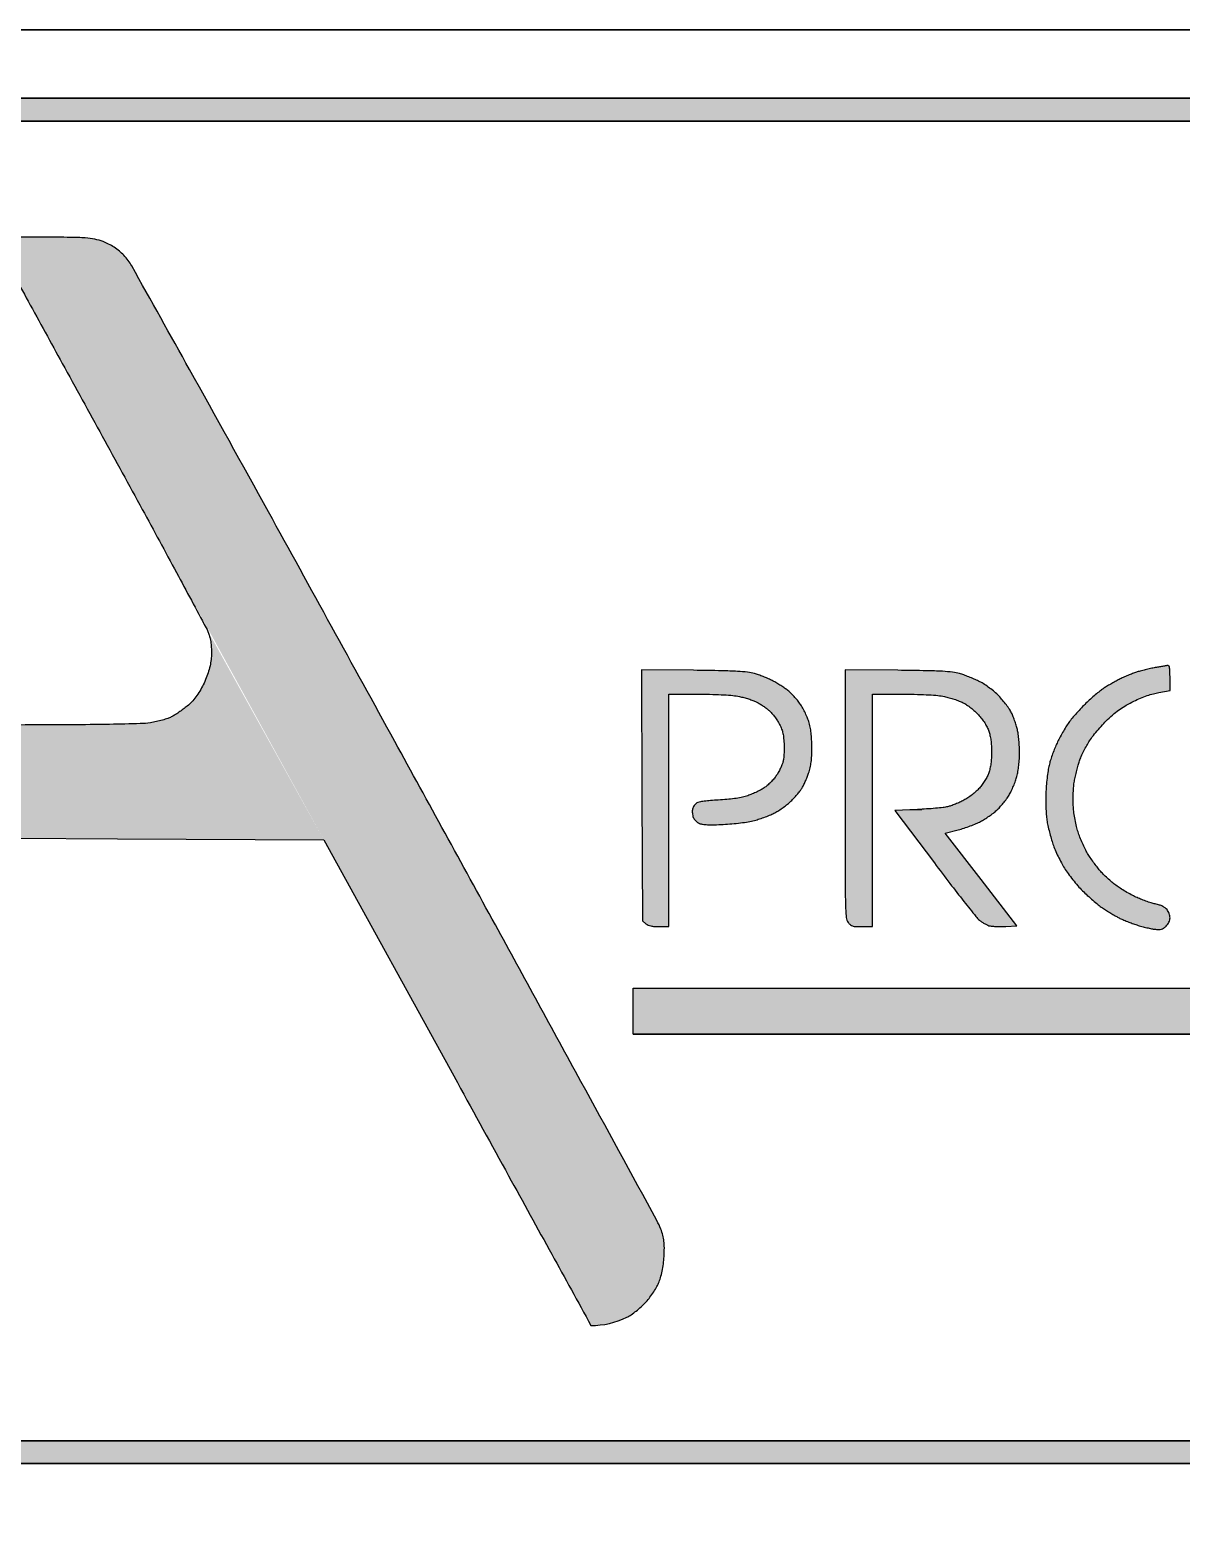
# Model space of a CAD drawing. Header units: centimetres. Extents: x 14449 to 53524, y -19051 to -10746.
# Drawn here: x 16034.7 to 16286.5, y -11874.7 to -11549.7 of the extents above; entities that cross this region are included whole.
import ezdxf

# ---------------------------------------------------------------- set-up
doc = ezdxf.new("R2010")
doc.units = ezdxf.units.CM
doc.layers.add('İNCE', color=8, linetype='Continuous', lineweight=5)

# ---------------------------------------------------------------- blocks, each defined once
blk = doc.blocks.new('sgkdsgdsgldsh')
h = blk.add_hatch()
h.set_pattern_fill('ANGLE', color=256)
h.set_pattern_definition([(0, (4526.839, 969.073), (0, 6.985), [5.08, -1.905]), (90, (4526.839, 969.073), (-6.985, 4e-16), [5.08, -1.905])])
h.paths.add_polyline_path([(7518.84, 2405.73), (7518.75, 2443.59), (7517.87, 2445.25, 0.018925), (7517.46, 2445.95, 0.014634), (7516.97, 2446.68, 0.014894), (7516.47, 2447.33, 0.034118), (7516.04, 2447.79, 0.026101), (7515.58, 2448.18, 0.012503), (7514.94, 2448.64, 0.012354), (7514.25, 2449.09, 0.017231), (7513.61, 2449.45, 0.041798), (7512.58, 2449.88, 0.044408), (7511.53, 2450.12, 0.024145), (7510, 2450.25, 0.004001), (7507.05, 2450.34), (7501.99, 2450.45), (7501.99, 2400.29, 0.000264), (7502, 2381.07, 0.00044), (7502.03, 2364.86, 0.000008), (7502.07, 2350.19, 0.413377), (7502.13, 2350.13, 0.204793), (7502.22, 2350.17, 0.000095), (7504.67, 2352.73, 0.001306), (7507.39, 2355.6, 0.000793), (7510.6, 2359), (7518.93, 2367.87)], flags=17)
h.paths.add_polyline_path([(7518.84, 2405.73), (7518.75, 2443.59), (7517.87, 2445.25, 0.018925), (7517.46, 2445.95, 0.014634), (7516.97, 2446.68, 0.014894), (7516.47, 2447.33, 0.057273), (7515.73, 2448.07, 0.015533), (7514.94, 2448.64, 0.012354), (7514.25, 2449.09, 0.017231), (7513.61, 2449.45, 0.041798), (7512.58, 2449.88, 0.044408), (7511.53, 2450.12, 0.024145), (7510, 2450.25, 0.004001), (7507.05, 2450.34), (7501.99, 2450.45), (7501.99, 2400.29, 0.000264), (7502, 2381.07, 0.00044), (7502.03, 2364.86, 0.000008), (7502.07, 2350.19, 0.413377), (7502.13, 2350.13, 0.204793), (7502.22, 2350.17, 0.000095), (7504.67, 2352.73, 0.001306), (7507.39, 2355.6, 0.000793), (7510.6, 2359), (7518.93, 2367.87)], flags=17)
h = blk.add_hatch(color=256)
h.dxf.hatch_style = 1
h.paths.add_polyline_path([(7518.88, 2443.62), (7518, 2445.28, 0.018925), (7517.59, 2445.98, 0.014634), (7517.1, 2446.71, 0.014894), (7516.59, 2447.37, 0.034118), (7516.17, 2447.82, 0.026101), (7515.7, 2448.22, 0.012503), (7515.06, 2448.67, 0.012354), (7514.37, 2449.12, 0.017231), (7513.73, 2449.48, 0.041798), (7512.71, 2449.91, 0.044408), (7511.65, 2450.15, 0.024145), (7510.13, 2450.28, 0.004001), (7507.18, 2450.37), (7502.11, 2450.48), (7502.11, 2400.32, 0.000264), (7502.12, 2381.1, 0.00044), (7502.15, 2364.89, 0.000008), (7502.2, 2350.22, 0.413377), (7502.25, 2350.16, 0.204793), (7502.35, 2350.2, 0.000095), (7504.8, 2352.77, 0.001306), (7507.52, 2355.63, 0.000793), (7510.73, 2359.03), (7519.06, 2367.9), (7518.97, 2405.76)])
at = {"linetype": 'ByBlock'}
h = blk.add_hatch(color=256, dxfattribs=at)
h.dxf.hatch_style = 1
h.paths.add_polyline_path([(7581.38, 2410.06, 0.000161), (7595.63, 2425.28, 0.000264), (7607.59, 2438.1, 0.000014), (7618.41, 2449.69, 0.049336), (7618.64, 2449.99, 0.562949), (7618.53, 2450.2, 0.008266), (7616.82, 2450.3, 0.008935), (7614.13, 2450.36, 0.001773), (7609.32, 2450.37, 0.002287), (7604.63, 2450.34, 0.00799), (7601.6, 2450.25, 0.010162), (7599.55, 2450.12, 0.075977), (7598.42, 2449.86, 0.017499), (7597.42, 2449.4, 0.010492), (7596.85, 2449.11, 0.020198), (7596.41, 2448.85, 0.05813), (7595.74, 2448.29, 0.000087), (7584.71, 2436.65, 0.000714), (7572.36, 2423.57, 0.000441), (7557.87, 2408.15, 0.000306), (7543.45, 2392.76, 0.000508), (7531.29, 2379.75, 0.000013), (7521.48, 2369.22), (7543.12, 2369.22, 0.002014), (7544.11, 2370.27, 0.000008), (7554.8, 2381.68, 0.000043), (7567.31, 2395.04, 0.000026)])
h = blk.add_hatch(color=256, dxfattribs=at)
h.dxf.hatch_style = 1
h.paths.add_polyline_path([(7665.26, 2408.72, 0.001209), (7653.3, 2430.3, 0.000411), (7644.51, 2446.03, 0.06439), (7643.31, 2447.66, 0.029732), (7642.63, 2448.28, 0.024795), (7641.84, 2448.87, 0.024985), (7641, 2449.36, 0.031864), (7640.18, 2449.73, 0.041291), (7638.91, 2450.09, 0.030393), (7637.46, 2450.28, 0.015438), (7635.27, 2450.37, 0.002421), (7630.94, 2450.39), (7623.47, 2450.39), (7623.87, 2449.64, 0.004041), (7624.19, 2449.05), (7634.1, 2431, 0.000039), (7640.03, 2420.2, -0.000451), (7643.08, 2414.65), (7673.67, 2358.93), (7673.7, 2358.93), (7692.64, 2358.93, 0.000142), (7684.64, 2373.51, 0.000316)])
h = blk.add_hatch(color=256, dxfattribs=at)
h.dxf.hatch_style = 1
h.paths.add_polyline_path([(7653.93, 2380.22, -0.012516), (7653.6, 2379.84, -0.036497), (7652.94, 2379.23, -0.011554), (7652.34, 2378.76, -0.00917), (7651.66, 2378.28, -0.00928), (7651.01, 2377.85, -0.022807), (7650.52, 2377.57, -0.037368), (7649.97, 2377.35, -0.012817), (7649.16, 2377.1, -0.012671), (7648.25, 2376.88, -0.014329), (7647.36, 2376.7, -0.033615), (7645.81, 2376.56, -0.002022), (7641.14, 2376.45, -0.002844), (7635.3, 2376.38, -0.001659), (7628.31, 2376.36), (7628.31, 2359.17), (7642.37, 2359.09), (7653.93, 2359.03)])
h.paths.add_polyline_path([(7655.77, 2391.16, -0.050164), (7656.27, 2389.99, -0.031504), (7656.46, 2389.23, -0.021671), (7656.57, 2388.36, -0.020894), (7656.62, 2387.44, -0.022162), (7656.58, 2386.53, -0.028698), (7656.45, 2385.57, -0.022552), (7656.19, 2384.54, -0.021631), (7655.83, 2383.5, -0.020698), (7655.38, 2382.47, -0.02294), (7654.85, 2381.51, -0.023706), (7654.25, 2380.62, -0.01252), (7653.93, 2380.22), (7653.93, 2359.03), (7673.67, 2358.93)])
h = blk.add_hatch(color=256, dxfattribs=at)
h.dxf.hatch_style = 1
h.paths.add_polyline_path([(7628.31, 2376.36), (7611.38, 2376.35), (7609.72, 2375.56, 0.022206), (7609.02, 2375.19, 0.016918), (7608.28, 2374.73, 0.017201), (7607.62, 2374.25, 0.037967), (7607.17, 2373.83, 0.030408), (7606.77, 2373.35, 0.015092), (7606.34, 2372.71, 0.015002), (7605.92, 2372.02, 0.021273), (7605.6, 2371.38, 0.031971), (7605.32, 2370.64, 0.023721), (7605.1, 2369.79, 0.023189), (7604.96, 2368.91, 0.026665), (7604.91, 2368.06, 0.016053), (7604.94, 2367.27, 0.012164), (7605.01, 2366.4, 0.012363), (7605.12, 2365.6, 0.027899), (7605.25, 2364.99, 0.037734), (7605.46, 2364.42, 0.017441), (7605.81, 2363.71, 0.017179), (7606.23, 2362.98, 0.022849), (7606.66, 2362.36, 0.035915), (7607.19, 2361.76, 0.020992), (7607.9, 2361.12, 0.020954), (7608.67, 2360.53, 0.033142), (7609.38, 2360.11), (7611.03, 2359.26), (7628.31, 2359.17)])
h = blk.add_hatch(color=256, dxfattribs=at)
h.dxf.hatch_style = 1
h.paths.add_polyline_path([(7542.13, 2367.6), (7520.32, 2367.6, 0.000015), (7531.3, 2355.81, 0.000507), (7543.46, 2342.78, 0.000305), (7557.86, 2327.4, 0.00001), (7558.5, 2326.72), (7580.68, 2326.72)])
h.paths.add_polyline_path([(7543.12, 2369.22), (7521.48, 2369.22, 0.000002), (7520.32, 2367.97, 0.189786), (7520.25, 2367.79, 0.189713), (7520.32, 2367.6), (7542.13, 2367.6), (7541.85, 2367.89)])
h = blk.add_hatch(color=256, dxfattribs=at)
h.dxf.hatch_style = 1
h.paths.add_polyline_path([(7692.64, 2358.93), (7673.7, 2358.93), (7693.93, 2322.11, 0.000098), (7701.7, 2307.98, 0.000164), (7708.3, 2295.99, 0.000004), (7714.24, 2285.21, 0.062319), (7714.33, 2285.09, 0.233395), (7714.43, 2285.05, 0.005944), (7714.96, 2285.11, 0.018752), (7715.99, 2285.28, 0.025705), (7717.15, 2285.54, 0.012202), (7718.08, 2285.82, 0.012322), (7718.97, 2286.14, 0.023284), (7719.67, 2286.45, 0.03251), (7720.33, 2286.84, 0.016921), (7721.11, 2287.4, 0.016785), (7721.86, 2288.03, 0.024527), (7722.48, 2288.64, 0.022635), (7723.05, 2289.3, 0.015083), (7723.63, 2290.12, 0.015214), (7724.15, 2290.94, 0.028595), (7724.51, 2291.64, 0.034016), (7724.8, 2292.44, 0.019756), (7725.05, 2293.44, 0.018603), (7725.24, 2294.55, 0.017871), (7725.34, 2295.68, 0.014149), (7725.38, 2296.99, 0.030022), (7725.32, 2298, 0.034812), (7725.15, 2298.89, 0.02744), (7724.85, 2299.83, 0.032905), (7724.25, 2301.12, 0.000057), (7712.72, 2322.25, 0.000437), (7699.74, 2345.98, 0.000126)])
h = blk.add_hatch(color=256, dxfattribs=at)
h.dxf.hatch_style = 1
h.paths.add_polyline_path([(7595.57, 2310.91, 0.000301), (7580.68, 2326.72), (7558.5, 2326.72, 0.000331), (7579.53, 2304.33, 0.00279), (7589.46, 2293.88, 0.003116), (7595.55, 2287.63, 0.078346), (7597.46, 2286.22), (7599.38, 2285.22), (7609.45, 2285.12, 0.002521), (7613.3, 2285.1, 0.004208), (7616.55, 2285.12, 0.000713), (7619.4, 2285.17, 0.414828), (7619.51, 2285.28, 0.184913), (7619.43, 2285.48, 0.000015), (7608.1, 2297.57, 0.000499)])
for points in [[(7502.11, 2450.48), (7502.11, 2400.32, 0.000264), (7502.12, 2381.09, 0.00044), (7502.15, 2364.9, 0.000008), (7502.2, 2350.22, 0.413379), (7502.25, 2350.16, 0.20479), (7502.35, 2350.2, 0.000095), (7504.8, 2352.77, 0.001307), (7507.52, 2355.63, 0.000793), (7510.73, 2359.03), (7519.06, 2367.9), (7518.97, 2405.76), (7518.88, 2443.62), (7518, 2445.28, 0.018929), (7517.59, 2445.98, 0.014644), (7517.1, 2446.71, 0.014879), (7516.59, 2447.37, 0.034115), (7516.17, 2447.82, 0.026105), (7515.7, 2448.22, 0.012501), (7515.06, 2448.67, 0.012356), (7514.37, 2449.12, 0.017231), (7513.73, 2449.48, 0.041798), (7512.71, 2449.91, 0.044408), (7511.65, 2450.15, 0.024145), (7510.13, 2450.28, 0.004001), (7507.18, 2450.37)], [(7557.9, 2327.37, 0.000341), (7579.53, 2304.33, 0.00279), (7589.47, 2293.88, 0.003116), (7595.55, 2287.63, 0.078346), (7597.46, 2286.22), (7599.38, 2285.22), (7609.45, 2285.12, 0.002521), (7613.31, 2285.1, 0.004208), (7616.55, 2285.12, 0.000713), (7619.4, 2285.17, 0.41483), (7619.51, 2285.28, 0.184913), (7619.43, 2285.48, 0.000015), (7608.1, 2297.57, 0.000499), (7595.56, 2310.92, 0.000301), (7580.68, 2326.72), (7541.85, 2367.89), (7543.12, 2369.22, 0.002015), (7544.11, 2370.27, 0.000008), (7554.88, 2381.77, 0.000042), (7567.11, 2394.82, 0.000026), (7581.39, 2410.07, 0.000161), (7595.59, 2425.25, 0.000265), (7607.6, 2438.1, 0.000014), (7618.41, 2449.69, 0.049335), (7618.64, 2449.99, 0.56295), (7618.53, 2450.2, 0.008265), (7616.82, 2450.3, 0.008936), (7614.13, 2450.36, 0.001772), (7609.32, 2450.37, 0.002287), (7604.63, 2450.34, 0.007991), (7601.6, 2450.25, 0.010161), (7599.55, 2450.12, 0.067162), (7598.55, 2449.9, 0.015711), (7598.01, 2449.68, 0.010458), (7597.42, 2449.41, 0.010533), (7596.85, 2449.11, 0.020203), (7596.41, 2448.85, 0.058126), (7595.74, 2448.29, 0.000087), (7584.71, 2436.64, 0.000714), (7572.36, 2423.56, 0.000441), (7557.87, 2408.15, 0.000306), (7543.44, 2392.75, 0.000508), (7531.3, 2379.75, 0.000015), (7520.32, 2367.97, 0.189787), (7520.25, 2367.79, 0.189713), (7520.32, 2367.6, 0.000015), (7531.31, 2355.8, 0.000507), (7543.46, 2342.78, 0.000306)], [(7623.47, 2450.39), (7623.87, 2449.64, 0.004016), (7624.19, 2449.05, 0.00001), (7628.78, 2440.69, 0.000064), (7633.96, 2431.25, 0.00004), (7640.03, 2420.2, -0.000901), (7646.11, 2409.09, -0.001401), (7651.31, 2399.48, -0.000392), (7655.81, 2391.1, -0.047559), (7656.27, 2389.99, -0.031495), (7656.46, 2389.23, -0.021683), (7656.57, 2388.36, -0.020896), (7656.62, 2387.44, -0.022146), (7656.58, 2386.53, -0.028701), (7656.45, 2385.57, -0.022552), (7656.19, 2384.54, -0.021625), (7655.83, 2383.5, -0.020707), (7655.38, 2382.47, -0.022921), (7654.85, 2381.51, -0.023725), (7654.25, 2380.62, -0.025035), (7653.6, 2379.84, -0.036498), (7652.94, 2379.23, -0.01155), (7652.34, 2378.76, -0.009166), (7651.66, 2378.28, -0.009287), (7651.01, 2377.85, -0.022806), (7650.52, 2377.57, -0.037368), (7649.97, 2377.35, -0.012828), (7649.16, 2377.1, -0.012668), (7648.25, 2376.88, -0.01432), (7647.36, 2376.7, -0.033616), (7645.81, 2376.56, -0.002023), (7641.14, 2376.45, -0.002843), (7635.3, 2376.38, -0.001659), (7628.31, 2376.36), (7611.38, 2376.35), (7609.72, 2375.56, 0.022209), (7609.02, 2375.19, 0.016916), (7608.28, 2374.73, 0.017201), (7607.62, 2374.25, 0.037969), (7607.17, 2373.83, 0.030403), (7606.77, 2373.35, 0.015135), (7606.34, 2372.71, 0.014964), (7605.92, 2372.02, 0.021272), (7605.6, 2371.38, 0.031973), (7605.32, 2370.64, 0.023678), (7605.1, 2369.79, 0.023229), (7604.96, 2368.91, 0.026667), (7604.91, 2368.06, 0.01605), (7604.94, 2367.27, 0.012177), (7605.01, 2366.4, 0.012347), (7605.12, 2365.6, 0.027906), (7605.25, 2364.99, 0.037729), (7605.46, 2364.42, 0.01745), (7605.81, 2363.71, 0.017171), (7606.23, 2362.98, 0.02285), (7606.66, 2362.36, 0.035914), (7607.19, 2361.76, 0.021008), (7607.9, 2361.12, 0.020938), (7608.67, 2360.53, 0.033142), (7609.38, 2360.11), (7611.03, 2359.26), (7642.37, 2359.09), (7673.7, 2358.93), (7693.95, 2322.07, 0.000098), (7701.73, 2307.93, 0.000163), (7708.29, 2296.01, 0.000004), (7714.24, 2285.21, 0.115959), (7719.67, 2286.45, 0.032507), (7720.33, 2286.84, 0.016937), (7721.11, 2287.4, 0.016772), (7721.86, 2288.03, 0.024527), (7722.48, 2288.64, 0.022633), (7723.05, 2289.3, 0.015089), (7723.63, 2290.12, 0.015207), (7724.15, 2290.94, 0.028599), (7724.51, 2291.64, 0.034012), (7724.8, 2292.44, 0.019761), (7725.05, 2293.44, 0.018578), (7725.24, 2294.55, 0.017894), (7725.34, 2295.68, 0.014147), (7725.38, 2296.99, 0.030023), (7725.32, 2298, 0.03481), (7725.15, 2298.89, 0.027443), (7724.85, 2299.83, 0.032903), (7724.25, 2301.12, 0.000057), (7712.72, 2322.26, 0.000437), (7699.73, 2346, 0.000271), (7684.44, 2373.87, 0.000313), (7665.26, 2408.72, 0.00121), (7653.29, 2430.31, 0.000411), (7644.51, 2446.03, 0.06439), (7643.31, 2447.66, 0.029725), (7642.63, 2448.28, 0.024801), (7641.84, 2448.87, 0.024987), (7641, 2449.36, 0.031866), (7640.18, 2449.73, 0.041288), (7638.91, 2450.09, 0.030393), (7637.46, 2450.28, 0.015438), (7635.27, 2450.37, 0.002421), (7630.94, 2450.39)]]:
    blk.add_lwpolyline(points, format="xyb", close=True)

msp = doc.modelspace()

# ---------------------------------------------------------------- hatches: boundary and pattern name
at = {"linetype": 'ByBlock'}
h = msp.add_hatch(color=256, dxfattribs=at)
h.dxf.hatch_style = 1
h.paths.add_polyline_path([(16174.43, -11720.39), (16174.43, -11695), (16180.98, -11695, -0.004657), (16184.04, -11695.03, -0.008963), (16186.49, -11695.13, -0.014168), (16188.99, -11695.33, -0.024969), (16190.8, -11695.73, -0.01059), (16191.85, -11696.03, -0.017876), (16193.44, -11696.6, -0.033115), (16195.49, -11697.89, -0.032094), (16196.53, -11698.74, -0.03756), (16197.91, -11700.43, -0.030499), (16198.49, -11701.35, -0.033174), (16199.13, -11702.73, -0.052641), (16199.48, -11704.35, -0.018853), (16199.61, -11706.27, -0.019958), (16199.58, -11708.07, -0.02125), (16199.41, -11709.76, -0.028311), (16198.78, -11711.26, -0.022338), (16198.12, -11712.47, -0.042807), (16197.38, -11713.48, -0.017686), (16196.68, -11714.23, -0.033188), (16195.22, -11715.51, -0.03609), (16192.58, -11716.83, -0.024812), (16191.41, -11717.25, -0.024947), (16190.2, -11717.56, -0.015265), (16188.75, -11717.81, -0.013529), (16187.09, -11718, -0.009735), (16185.22, -11718.13, 0.008026), (16183.53, -11718.23, 0.013472), (16182.13, -11718.38, 0.013125), (16181.03, -11718.56, 0.093214), (16180.53, -11718.75, 0.06346), (16180.24, -11718.99, 0.15679), (16179.62, -11719.97, -0.045228), (16179.86, -11719.49, 0.136011), (16179.53, -11720.52, 0.060671), (16179.62, -11721.49, 0.046299), (16179.75, -11721.91, 0.065182), (16179.97, -11722.3, 0.075922), (16180.71, -11723.01, 0.055565), (16181.12, -11723.24, 0.067311), (16181.8, -11723.42, 0.034115), (16183.54, -11723.53, 0.008581), (16186.32, -11723.45, 0.00995), (16188.21, -11723.32, 0.010183), (16190.09, -11723.12, 0.010784), (16191.78, -11722.87, 0.033682), (16193.93, -11722.35, 0.013507), (16195.51, -11721.81, 0.01086), (16196.71, -11721.33, 0.021787), (16197.62, -11720.89, 0.021597), (16198.47, -11720.39, 0.012794), (16199.43, -11719.73, 0.012791), (16200.36, -11719.02, 0.029869), (16201.37, -11718.1, 0.016585), (16202.44, -11716.94, 0.010958), (16203.05, -11716.19, 0.024936), (16203.47, -11715.59, 0.02559), (16203.85, -11714.92, 0.020107), (16204.65, -11713.12, 0.013854), (16204.98, -11712.24, 0.024248), (16205.32, -11711.05, 0.044827), (16205.62, -11709.01, 0.01239), (16205.67, -11706.65, 0.010193), (16205.63, -11704.87, 0.019249), (16205.52, -11703.43, 0.022564), (16205.31, -11702.18, 0.023013), (16204.99, -11700.95, 0.025121), (16204.64, -11699.98, 0.015004), (16204.13, -11698.87, 0.015003), (16203.55, -11697.79, 0.044431), (16202.5, -11696.29, 0.017509), (16201.59, -11695.27, 0.014887), (16200.78, -11694.48, 0.036117), (16199.87, -11693.75, 0.012163), (16198.47, -11692.85, 0.007609), (16197.58, -11692.32, 0.013301), (16196.82, -11691.91, 0.01533), (16196.03, -11691.55, 0.008424), (16195.05, -11691.15, 0.008389), (16194.04, -11690.77, 0.01329), (16193.17, -11690.49, 0.042169), (16191.64, -11690.18, 0.015463), (16189.44, -11690, 0.008662), (16186.02, -11689.87, 0.001661), (16179.82, -11689.77), (16168.44, -11689.63), (16168.53, -11717.08), (16168.62, -11744.52), (16169.4, -11745.16, 0.14891), (16170.59, -11745.71, 0.024459), (16172.31, -11745.79), (16174.43, -11745.79)])
h = msp.add_hatch(color=256, dxfattribs=at)
h.dxf.hatch_style = 1
h.paths.add_polyline_path([(16218.91, -11689.71), (16212.94, -11689.63), (16212.94, -11716.84, 0.000334), (16212.95, -11734.82, 0.005791), (16213.03, -11740.68, 0.01319), (16213.18, -11743.78, 0.14839), (16213.63, -11744.92, 0.052936), (16214.1, -11745.4, 0.102337), (16214.57, -11745.65, 0.061346), (16215.26, -11745.77, 0.009933), (16216.61, -11745.79), (16218.91, -11745.79)])
h = msp.add_hatch(color=256, dxfattribs=at)
h.dxf.hatch_style = 1
h.paths.add_polyline_path([(16248.03, -11697.08, 0.014504), (16247.18, -11696.05, 0.018684), (16246.33, -11695.16, 0.02009), (16245.36, -11694.28, 0.017009), (16244.26, -11693.43, 0.017411), (16243.15, -11692.68, 0.026397), (16242.13, -11692.12, 0.011503), (16241.15, -11691.67, 0.007657), (16240.01, -11691.2, 0.007669), (16238.89, -11690.79, 0.014845), (16237.98, -11690.49, 0.042514), (16236.45, -11690.18, 0.015359), (16234.24, -11689.99, 0.008574), (16230.78, -11689.87, 0.001626), (16224.48, -11689.77), (16218.91, -11689.71), (16218.91, -11695), (16225.64, -11695, -0.004452), (16228.81, -11695.03, -0.009058), (16231.3, -11695.13, -0.011331), (16233.25, -11695.28, -0.027137), (16234.68, -11695.5, -0.016329), (16235.69, -11695.75, -0.011227), (16236.82, -11696.09, -0.011381), (16237.9, -11696.48, -0.022634), (16238.73, -11696.84, -0.034635), (16239.51, -11697.29, -0.017967), (16240.43, -11697.96, -0.017684), (16241.34, -11698.73, -0.023572), (16242.11, -11699.49, -0.021891), (16242.83, -11700.35, -0.021754), (16243.48, -11701.28, -0.022867), (16244, -11702.2, -0.035183), (16244.36, -11703.04, -0.029593), (16244.63, -11703.98, -0.020908), (16244.82, -11705.06, -0.018848), (16244.93, -11706.27, -0.01411), (16244.97, -11707.61), (16251.09, -11707.61, 0.012282), (16251.06, -11706.48, 0.010525), (16250.96, -11705.06, 0.01068), (16250.81, -11703.72, 0.023788), (16250.62, -11702.71, 0.01726), (16250.37, -11701.79, 0.011011), (16250.01, -11700.73, 0.01097), (16249.62, -11699.71, 0.020002), (16249.25, -11698.89, 0.034002), (16248.77, -11698.09, 0.014745)])
h = msp.add_hatch(color=256, dxfattribs=at)
h.dxf.hatch_style = 1
h.paths.add_polyline_path([(16283.99, -11694.2), (16283.99, -11691.44, 0.007811), (16283.97, -11690.13, 0.02999), (16283.89, -11689.32, 0.051214), (16283.77, -11688.85, 0.369428), (16283.55, -11688.71, 0.0022), (16282.58, -11688.87, 0.004059), (16281.02, -11689.14, 0.013091), (16279.47, -11689.45, 0.011242), (16277.48, -11689.94, 0.01309), (16276.63, -11690.19, 0.013158), (16275.81, -11690.49, 0.012361), (16273.95, -11691.26, 0.019802), (16272.19, -11692.11, 0.007342), (16271.01, -11692.77, 0.006099), (16270.09, -11693.32, 0.012328), (16269.38, -11693.78, 0.019462), (16268.65, -11694.31, 0.011653), (16267.01, -11695.69, 0.011654), (16265.61, -11696.97, 0.012196), (16264.63, -11697.95, 0.008459), (16263.57, -11699.11, 0.00854), (16262.59, -11700.25, 0.017358), (16261.86, -11701.19, 0.015917), (16261.22, -11702.15, 0.008993), (16260.5, -11703.36, 0.008885), (16259.82, -11704.59, 0.023832), (16258.97, -11706.4, 0.010252), (16258.33, -11708.03, 0.007963), (16257.9, -11709.27, 0.01565), (16257.61, -11710.27, 0.02406), (16257.38, -11711.36, 0.008861), (16257.16, -11712.91, 0.008757), (16256.97, -11714.62, 0.010425), (16256.86, -11716.25, 0.010397), (16256.82, -11717.94, 0.009566), (16256.84, -11719.69, 0.009967), (16256.93, -11721.3, 0.033978), (16257.21, -11723.38, 0.010061), (16257.62, -11725.11, 0.008154), (16258, -11726.54, 0.012544), (16258.39, -11727.76, 0.018323), (16258.86, -11728.99, 0.010513), (16259.52, -11730.43, 0.010493), (16260.24, -11731.86, 0.017173), (16260.91, -11733.03, 0.019065), (16261.69, -11734.17, 0.010339), (16262.73, -11735.53, 0.010245), (16263.84, -11736.86, 0.023739), (16265.38, -11738.48, 0.012696), (16267.11, -11740.04, 0.008837), (16268.28, -11741.01, 0.022913), (16269.36, -11741.8, 0.009603), (16271.06, -11742.87, 0.00553), (16271.98, -11743.42, 0.012806), (16272.69, -11743.8, 0.014888), (16273.42, -11744.15, 0.01105), (16275.18, -11744.86, 0.010872), (16276.5, -11745.35, 0.016397), (16277.84, -11745.75, 0.016651), (16279.72, -11746.21, 0.041506), (16281.33, -11746.4, 0.106042), (16282.13, -11746.37, 0.139666), (16282.75, -11746.01, 0.080599), (16283.48, -11745.26, 0.097248), (16283.93, -11744.32, 0.062933), (16283.99, -11743.86, 0.055468), (16283.94, -11743.42, 0.06342), (16283.59, -11742.46, 0.04793), (16283.34, -11742.08, 0.134329), (16282.51, -11741.37, 0.048348), (16280.44, -11740.77, -0.014897), (16278.72, -11740.22, -0.011899), (16277.3, -11739.67, -0.027644), (16275.48, -11738.81, -0.00952), (16274.28, -11738.13, -0.009526), (16273.11, -11737.4, -0.016313), (16272.17, -11736.75, -0.015708), (16271.29, -11736.05, -0.010148), (16270.31, -11735.19, -0.01354), (16269.09, -11734.01, -0.022328), (16268.03, -11732.75, -0.007707), (16267.29, -11731.75, -0.011528), (16266.21, -11730.18, -0.029223), (16265.43, -11728.8, -0.011026), (16264.84, -11727.56, -0.011068), (16264.29, -11726.25, -0.029239), (16263.64, -11724.24, -0.013762), (16263.24, -11722.41, -0.014392), (16262.93, -11720.44, -0.024904), (16262.81, -11718.32, -0.01085), (16262.82, -11716.86, -0.015032), (16262.95, -11714.93, -0.018592), (16263.23, -11713.22, -0.007664), (16263.51, -11711.98, -0.01059), (16263.94, -11710.34, -0.033918), (16264.46, -11708.87, -0.010663), (16265.01, -11707.69, -0.016053), (16265.98, -11705.86, -0.033846), (16266.99, -11704.34, -0.01156), (16268.05, -11703.02, -0.016296), (16269.74, -11701.13, -0.019829), (16271.79, -11699.24, -0.023785), (16273.08, -11698.24, -0.024415), (16274.43, -11697.38, -0.015601), (16276.08, -11696.52, -0.021349), (16278.34, -11695.54, -0.024516), (16280.36, -11694.88, -0.024946), (16281.58, -11694.61)])
h = msp.add_hatch(color=256, dxfattribs=at)
h.dxf.hatch_style = 1
h.paths.add_polyline_path([(16250.92, -11710.54, 0.011973), (16251.05, -11709.11, 0.01499), (16251.09, -11707.78, 0.001785), (16251.09, -11707.61), (16244.97, -11707.61, -0.014105), (16244.93, -11708.95, -0.018703), (16244.82, -11710.16, -0.020743), (16244.63, -11711.24, -0.029935), (16244.37, -11712.17, -0.034807), (16244.03, -11712.95, -0.019244), (16243.52, -11713.87, -0.009467), (16243.23, -11714.32), (16250.06, -11714.32, 0.004605), (16250.21, -11713.93, 0.022236), (16250.51, -11712.95, 0.023474), (16250.74, -11711.88, 0.012255)])
h = msp.add_hatch(color=256, dxfattribs=at)
h.dxf.hatch_style = 1
h.paths.add_polyline_path([(16243.23, -11714.32, -0.009488), (16242.92, -11714.76, -0.026614), (16242.32, -11715.51, -0.027619), (16241.62, -11716.21, -0.016356), (16240.72, -11716.96, -0.016341), (16239.77, -11717.65, -0.026905), (16238.92, -11718.16, -0.01622), (16238.06, -11718.59, -0.011628), (16237.07, -11719.01, -0.01175), (16236.1, -11719.37, -0.024668), (16235.33, -11719.59, -0.014713), (16234.87, -11719.69), (16234.87, -11720.39), (16243.23, -11720.39)])
h = msp.add_hatch(color=256, dxfattribs=at)
h.dxf.hatch_style = 1
h.paths.add_polyline_path([(16249.27, -11716.16, 0.013346), (16249.77, -11715.06, 0.008734), (16250.06, -11714.32), (16243.23, -11714.32), (16243.23, -11720.39), (16246.06, -11720.39, 0.025639), (16246.77, -11719.69, 0.013803), (16247.52, -11718.82, 0.013645), (16248.23, -11717.89, 0.021721), (16248.79, -11717.05, 0.022551)])
h = msp.add_hatch(color=256, dxfattribs=at)
h.dxf.hatch_style = 1
h.paths.add_polyline_path([(16228.95, -11720.18), (16228.15, -11720.21), (16228.15, -11720.39), (16228.95, -11720.39)])
h = msp.add_hatch(color=256, dxfattribs=at)
h.dxf.hatch_style = 1
h.paths.add_polyline_path([(16229.77, -11720.14, -0.002391), (16228.95, -11720.18), (16228.95, -11720.39), (16229.77, -11720.39)])
h = msp.add_hatch(color=256, dxfattribs=at)
h.dxf.hatch_style = 1
h.paths.add_polyline_path([(16234.87, -11719.69, -0.014771), (16234.4, -11719.75, -0.005987), (16232.73, -11719.93, -0.006296), (16230.77, -11720.08, -0.002933), (16229.77, -11720.14), (16229.77, -11720.39), (16234.87, -11720.39)])
h = msp.add_hatch(color=256, dxfattribs=at)
h.dxf.hatch_style = 1
h.paths.add_polyline_path([(16226.31, -11720.29), (16223.85, -11720.39), (16226.31, -11720.39)])
h = msp.add_hatch(color=256, dxfattribs=at)
h.dxf.hatch_style = 1
h.paths.add_polyline_path([(16241.6, -11723.28, 0.022239), (16242.57, -11722.82, 0.018027), (16243.44, -11722.31, 0.01139), (16244.42, -11721.66, 0.011389), (16245.36, -11720.97, 0.019557), (16246.06, -11720.39), (16223.85, -11720.39), (16232.46, -11731.87, 0.002522), (16235.85, -11736.35, 0.003583), (16238.92, -11740.29, 0.002039), (16241.54, -11743.58, 0.051312), (16242.35, -11744.41, 0.026006), (16242.92, -11744.82, 0.02202), (16243.55, -11745.2, 0.022583), (16244.16, -11745.5, 0.056078), (16244.64, -11745.64, 0.031515), (16245.18, -11745.71, 0.008113), (16246.06, -11745.75, 0.008153), (16247.06, -11745.75, 0.008384), (16248.08, -11745.73), (16250.52, -11745.63), (16242.68, -11735.51), (16234.83, -11725.4), (16237.7, -11724.64, 0.014423), (16238.95, -11724.27, 0.010385), (16240.32, -11723.79, 0.010502)])
h = msp.add_hatch(color=256, dxfattribs=at)
h.dxf.hatch_style = 1
h.paths.add_polyline_path([(16228.15, -11720.21), (16226.31, -11720.29), (16226.31, -11720.39), (16228.15, -11720.39)])
at = {"layer": 'İNCE'}
h = msp.add_hatch(color=256, dxfattribs=at)
h.dxf.hatch_style = 1
h.paths.add_polyline_path([(15560.86, -11863.16), (16528.43, -11863.16), (16528.43, -11564.71), (15560.86, -11564.71)])
h.paths.add_polyline_path([(15565.86, -11569.71), (16523.43, -11569.71), (16523.43, -11858.16), (15565.86, -11858.16)], flags=16)
h = msp.add_hatch(color=256, dxfattribs=at)
h.dxf.hatch_style = 1
h.paths.add_polyline_path([(16166.61, -11759.28), (16166.61, -11769.28), (16506.86, -11769.28), (16506.86, -11759.28)])

# ---------------------------------------------------------------- linework, layer by layer
at = {"lineweight": 35}
msp.add_line((16528.43, -11564.71), (15560.86, -11564.71), dxfattribs=at)
for points in [[(15545.89, -12946.25), (16543.39, -12946.25), (16543.39, -11549.75), (15545.89, -11549.75)], [(15560.86, -12931.29), (16528.43, -12931.29), (16528.43, -11564.71), (15560.86, -11564.71)], [(15560.86, -11564.71), (16528.43, -11564.71), (16528.43, -11863.16), (15560.86, -11863.16)], [(15560.86, -11564.71), (16528.43, -11564.71), (16528.43, -11863.16), (15560.86, -11863.16)], [(15565.86, -11569.71), (16523.43, -11569.71), (16523.43, -11858.16), (15565.86, -11858.16)], [(15565.86, -11569.71), (16523.43, -11569.71), (16523.43, -11858.16), (15565.86, -11858.16)]]:
    msp.add_lwpolyline(points, close=True, dxfattribs=at)
for points in [[(16168.44, -11689.63), (16168.53, -11717.08), (16168.62, -11744.52), (16169.4, -11745.16, 0.064138), (16169.89, -11745.46, 0.052381), (16170.48, -11745.65, 0.038604), (16171.24, -11745.76, 0.015184), (16172.31, -11745.79), (16174.43, -11745.79), (16174.43, -11720.39), (16174.43, -11695), (16180.98, -11695, -0.004658), (16184.04, -11695.03, -0.008961), (16186.49, -11695.13, -0.010983), (16188.43, -11695.28, -0.027378), (16189.83, -11695.49, -0.013486), (16190.8, -11695.73, -0.010584), (16191.85, -11696.03, -0.010731), (16192.81, -11696.36, -0.025724), (16193.5, -11696.65, -0.021991), (16194.13, -11696.99, -0.011958), (16194.87, -11697.46, -0.011894), (16195.6, -11697.97, -0.01844), (16196.21, -11698.45, -0.032109), (16196.78, -11699.01, -0.017042), (16197.42, -11699.76, -0.016894), (16198.02, -11700.59, -0.025079), (16198.49, -11701.35, -0.0247), (16198.98, -11702.37, -0.038906), (16199.29, -11703.3, -0.033935), (16199.48, -11704.35, -0.014092), (16199.59, -11705.78, -0.014556), (16199.62, -11706.9, -0.012932), (16199.58, -11708.07, -0.013096), (16199.49, -11709.11, -0.038394), (16199.36, -11709.82, -0.032356), (16199.14, -11710.46, -0.015208), (16198.78, -11711.26, -0.014999), (16198.35, -11712.08, -0.020405), (16197.91, -11712.79, -0.029742), (16197.38, -11713.48, -0.017686), (16196.68, -11714.23, -0.017669), (16195.92, -11714.94, -0.028991), (16195.23, -11715.47, -0.02667), (16194.46, -11715.94, -0.013846), (16193.44, -11716.45, -0.013728), (16192.37, -11716.91, -0.020301), (16191.41, -11717.25, -0.024947), (16190.2, -11717.56, -0.015265), (16188.75, -11717.81, -0.013529), (16187.09, -11718, -0.009735), (16185.22, -11718.13, 0.008026), (16183.53, -11718.23, 0.013472), (16182.13, -11718.38, 0.013124), (16181.03, -11718.56, 0.093214), (16180.53, -11718.75, 0.06346), (16180.24, -11718.99, 0.038108), (16179.96, -11719.33, 0.037601), (16179.73, -11719.72, 0.052925), (16179.59, -11720.09, 0.05163), (16179.54, -11720.51, 0.031005), (16179.55, -11721, 0.030806), (16179.62, -11721.49, 0.046309), (16179.75, -11721.91, 0.063092), (16179.97, -11722.29, 0.039127), (16180.31, -11722.68, 0.038748), (16180.71, -11723.01, 0.055562), (16181.12, -11723.24, 0.067311), (16181.8, -11723.42, 0.020756), (16182.86, -11723.51, 0.015711), (16184.32, -11723.52, 0.006195), (16186.32, -11723.45, 0.009953), (16188.21, -11723.32, 0.010179), (16190.09, -11723.12, 0.010787), (16191.78, -11722.87, 0.020933), (16193.12, -11722.58, 0.015519), (16194.26, -11722.25, 0.010741), (16195.52, -11721.8, 0.010842), (16196.71, -11721.33, 0.021787), (16197.62, -11720.89, 0.021595), (16198.47, -11720.39, 0.012795), (16199.43, -11719.73, 0.012791), (16200.36, -11719.02, 0.021421), (16201.1, -11718.37, 0.014229), (16201.75, -11717.7, 0.010803), (16202.44, -11716.93, 0.010947), (16203.05, -11716.19, 0.024936), (16203.47, -11715.59, 0.02446), (16203.83, -11714.95, 0.010686), (16204.25, -11714.07, 0.010546), (16204.65, -11713.12, 0.013855), (16204.98, -11712.24, 0.02425), (16205.32, -11711.05, 0.026107), (16205.53, -11709.86, 0.021444), (16205.64, -11708.48, 0.009619), (16205.67, -11706.65, 0.010185), (16205.63, -11704.87, 0.019249), (16205.52, -11703.43, 0.022564), (16205.31, -11702.18, 0.023012), (16204.99, -11700.95, 0.025122), (16204.64, -11699.98, 0.015004), (16204.13, -11698.87, 0.015003), (16203.55, -11697.79, 0.025072), (16202.99, -11696.92, 0.022068), (16202.36, -11696.12, 0.014769), (16201.59, -11695.27, 0.014887), (16200.78, -11694.48, 0.028173), (16200.08, -11693.91, 0.012488), (16199.35, -11693.4, 0.007593), (16198.47, -11692.85, 0.007607), (16197.58, -11692.32, 0.013315), (16196.82, -11691.91, 0.015318), (16196.03, -11691.55, 0.008424), (16195.05, -11691.15, 0.00839), (16194.04, -11690.77, 0.013289), (16193.17, -11690.49, 0.042168), (16191.64, -11690.18, 0.015463), (16189.44, -11690, 0.008662), (16186.02, -11689.87, 0.001661), (16179.82, -11689.77)], [(16212.94, -11689.63), (16212.94, -11716.84, 0.000334), (16212.95, -11734.82, 0.005791), (16213.03, -11740.68, 0.01319), (16213.18, -11743.78, 0.14839), (16213.63, -11744.92, 0.052936), (16214.1, -11745.4, 0.102338), (16214.57, -11745.65, 0.061345), (16215.26, -11745.77, 0.009933), (16216.61, -11745.79), (16218.91, -11745.79), (16218.91, -11720.39), (16218.91, -11695), (16225.64, -11695, -0.004452), (16228.81, -11695.03, -0.009058), (16231.3, -11695.13, -0.011331), (16233.25, -11695.28, -0.027137), (16234.68, -11695.5, -0.01633), (16235.69, -11695.75, -0.011251), (16236.82, -11696.09, -0.011355), (16237.9, -11696.48, -0.022639), (16238.73, -11696.84, -0.034631), (16239.51, -11697.29, -0.017985), (16240.43, -11697.96, -0.017669), (16241.34, -11698.73, -0.023566), (16242.11, -11699.49, -0.021894), (16242.83, -11700.35, -0.021755), (16243.48, -11701.28, -0.022865), (16244, -11702.2, -0.035181), (16244.36, -11703.04, -0.029593), (16244.63, -11703.98, -0.020912), (16244.82, -11705.06, -0.018848), (16244.93, -11706.27, -0.014108), (16244.97, -11707.61, -0.014105), (16244.93, -11708.95, -0.018703), (16244.82, -11710.16, -0.020745), (16244.63, -11711.24, -0.029934), (16244.37, -11712.17, -0.034809), (16244.03, -11712.95, -0.019222), (16243.52, -11713.87, -0.018976), (16242.92, -11714.76, -0.026624), (16242.32, -11715.51, -0.027611), (16241.62, -11716.21, -0.016356), (16240.72, -11716.96, -0.016341), (16239.77, -11717.65, -0.026905), (16238.92, -11718.16, -0.01622), (16238.06, -11718.59, -0.011623), (16237.07, -11719.01, -0.011756), (16236.1, -11719.37, -0.024611), (16235.33, -11719.59, -0.029548), (16234.4, -11719.75, -0.005989), (16232.73, -11719.93, -0.006297), (16230.77, -11720.08, -0.005861), (16228.77, -11720.19), (16223.85, -11720.39), (16232.46, -11731.87, 0.002523), (16235.86, -11736.35, 0.003581), (16238.92, -11740.29, 0.00204), (16241.54, -11743.58, 0.051314), (16242.35, -11744.41, 0.026), (16242.92, -11744.82, 0.022015), (16243.55, -11745.2, 0.022592), (16244.16, -11745.5, 0.056078), (16244.64, -11745.64, 0.031514), (16245.18, -11745.71, 0.008122), (16246.06, -11745.75, 0.008234), (16247.07, -11745.75, 0.008295), (16248.08, -11745.73), (16250.52, -11745.63), (16242.68, -11735.51), (16234.83, -11725.4), (16237.7, -11724.64, 0.014423), (16238.95, -11724.27, 0.010385), (16240.32, -11723.79, 0.010502), (16241.6, -11723.28, 0.02225), (16242.57, -11722.82, 0.018015), (16243.44, -11722.31, 0.011368), (16244.42, -11721.66, 0.011413), (16245.36, -11720.97, 0.020528), (16246.09, -11720.36, 0.02448), (16246.77, -11719.69, 0.01375), (16247.52, -11718.82, 0.013696), (16248.23, -11717.89, 0.021708), (16248.79, -11717.06, 0.022563), (16249.27, -11716.16, 0.013347), (16249.77, -11715.06, 0.013341), (16250.21, -11713.93, 0.022255), (16250.51, -11712.95, 0.023454), (16250.74, -11711.88, 0.012254), (16250.92, -11710.54, 0.011972), (16251.05, -11709.11, 0.014973), (16251.09, -11707.78, 0.014089), (16251.06, -11706.48, 0.010533), (16250.96, -11705.06, 0.010668), (16250.81, -11703.72, 0.023793), (16250.62, -11702.71, 0.017254), (16250.37, -11701.79, 0.010967), (16250.01, -11700.73, 0.011016), (16249.62, -11699.71, 0.020005), (16249.25, -11698.89, 0.034001), (16248.77, -11698.09, 0.01474), (16248.03, -11697.08, 0.014507), (16247.18, -11696.05, 0.018685), (16246.33, -11695.16, 0.020092), (16245.36, -11694.28, 0.017004), (16244.26, -11693.43, 0.017413), (16243.15, -11692.68, 0.026398), (16242.13, -11692.12, 0.011504), (16241.15, -11691.67, 0.007638), (16240.01, -11691.21, 0.007689), (16238.89, -11690.79, 0.014845), (16237.98, -11690.49, 0.042512), (16236.45, -11690.18, 0.015359), (16234.24, -11689.99, 0.008574), (16230.78, -11689.87, 0.001626), (16224.48, -11689.77)], [(16283.3, -11688.75, 0.001632), (16282.58, -11688.87, 0.002238), (16281.72, -11689.01, 0.001704), (16280.78, -11689.18, 0.008749), (16279.74, -11689.39, 0.006185), (16278.58, -11689.66, 0.006245), (16277.48, -11689.94, 0.013094), (16276.63, -11690.19, 0.013158), (16275.81, -11690.49, 0.006731), (16274.79, -11690.89, 0.006684), (16273.76, -11691.34, 0.009984), (16272.86, -11691.77, 0.008888), (16271.99, -11692.22, 0.006081), (16271.02, -11692.77, 0.006131), (16270.09, -11693.32, 0.012328), (16269.38, -11693.78, 0.01946), (16268.65, -11694.31, 0.00702), (16267.65, -11695.13, 0.00695), (16266.59, -11696.06, 0.008201), (16265.61, -11696.97, 0.012194), (16264.63, -11697.95, 0.008461), (16263.57, -11699.11, 0.008539), (16262.59, -11700.25, 0.017361), (16261.86, -11701.19, 0.015914), (16261.22, -11702.15, 0.008951), (16260.5, -11703.35, 0.008926), (16259.82, -11704.59, 0.014412), (16259.29, -11705.67, 0.011745), (16258.82, -11706.76, 0.007913), (16258.33, -11708.03, 0.007973), (16257.9, -11709.27, 0.015653), (16257.61, -11710.27, 0.024057), (16257.38, -11711.36, 0.008861), (16257.16, -11712.91, 0.008759), (16256.97, -11714.63, 0.010411), (16256.86, -11716.25, 0.010406), (16256.82, -11717.94, 0.009571), (16256.84, -11719.69, 0.009963), (16256.93, -11721.3, 0.020385), (16257.07, -11722.55, 0.015435), (16257.28, -11723.7, 0.008203), (16257.62, -11725.11, 0.008156), (16258, -11726.54, 0.01254), (16258.39, -11727.76, 0.018326), (16258.86, -11728.99, 0.010514), (16259.52, -11730.43, 0.010493), (16260.24, -11731.86, 0.017179), (16260.91, -11733.03, 0.01906), (16261.69, -11734.17, 0.010318), (16262.73, -11735.53, 0.010265), (16263.84, -11736.86, 0.015941), (16264.86, -11737.96, 0.011734), (16265.91, -11738.97, 0.008743), (16267.11, -11740.04, 0.008848), (16268.28, -11741.01, 0.019784), (16269.21, -11741.7, 0.007241), (16270.08, -11742.27, 0.005478), (16271.06, -11742.87, 0.00554), (16271.98, -11743.42, 0.012796), (16272.69, -11743.8, 0.014895), (16273.42, -11744.15, 0.006335), (16274.43, -11744.57, 0.006262), (16275.5, -11744.99, 0.008168), (16276.5, -11745.35, 0.012453), (16277.52, -11745.66, 0.009363), (16278.65, -11745.96, 0.00948), (16279.72, -11746.21, 0.021423), (16280.55, -11746.34, 0.015862), (16281.56, -11746.43, 0.075677), (16282.13, -11746.37, 0.09809), (16282.59, -11746.15, 0.036444), (16283.13, -11745.68, 0.042084), (16283.48, -11745.26, 0.044451), (16283.76, -11744.8, 0.047053), (16283.93, -11744.32, 0.062933), (16283.99, -11743.86, 0.05404), (16283.94, -11743.43, 0.032505), (16283.8, -11742.94, 0.032264), (16283.59, -11742.46, 0.047932), (16283.34, -11742.08, 0.068044), (16282.94, -11741.69, 0.045684), (16282.39, -11741.36, 0.037324), (16281.67, -11741.07, 0.02094), (16280.77, -11740.83, -0.020741), (16279.87, -11740.6, -0.009929), (16278.72, -11740.22, -0.009825), (16277.55, -11739.78, -0.013814), (16276.52, -11739.33, -0.015905), (16275.48, -11738.81, -0.009519), (16274.28, -11738.13, -0.009526), (16273.11, -11737.4, -0.016313), (16272.17, -11736.75, -0.015709), (16271.29, -11736.05, -0.010145), (16270.31, -11735.19, -0.010199), (16269.39, -11734.31, -0.018912), (16268.68, -11733.55, -0.013958), (16268.03, -11732.75, -0.007747), (16267.28, -11731.74, -0.007721), (16266.55, -11730.7, -0.012353), (16265.97, -11729.78, -0.020633), (16265.43, -11728.8, -0.011081), (16264.84, -11727.55, -0.011017), (16264.29, -11726.25, -0.016946), (16263.88, -11725.1, -0.019142), (16263.55, -11723.88, -0.011056), (16263.24, -11722.41, -0.011029), (16262.99, -11720.9, -0.017788), (16262.86, -11719.61, -0.015158), (16262.81, -11718.32, -0.010838), (16262.82, -11716.87, -0.010964), (16262.9, -11715.46, -0.019283), (16263.04, -11714.3, -0.011752), (16263.23, -11713.22, -0.007679), (16263.51, -11711.98, -0.007725), (16263.81, -11710.77, -0.014634), (16264.1, -11709.82, -0.022126), (16264.46, -11708.87, -0.01066), (16265.01, -11707.69, -0.010548), (16265.63, -11706.48, -0.01487), (16266.24, -11705.43, -0.024478), (16266.99, -11704.34, -0.011568), (16268.05, -11703.02, -0.011434), (16269.22, -11701.69, -0.01584), (16270.34, -11700.55, -0.013865), (16271.79, -11699.24, -0.023784), (16273.08, -11698.24, -0.024415), (16274.43, -11697.38, -0.015607), (16276.08, -11696.52, -0.013922), (16277.54, -11695.86, -0.015432), (16278.99, -11695.3, -0.016502), (16280.36, -11694.88, -0.024946), (16281.58, -11694.61), (16283.99, -11694.2), (16283.99, -11691.44, 0.007812), (16283.97, -11690.13, 0.029988), (16283.89, -11689.32, 0.051217), (16283.77, -11688.85, 0.333338), (16283.57, -11688.72, 0.021287)]]:
    msp.add_lwpolyline(points, format="xyb", close=True)
for points in [[(16166.61, -11759.28), (16506.86, -11759.28)], [(16166.61, -11769.28), (16506.86, -11769.28)]]:
    msp.add_lwpolyline(points)
msp.add_lwpolyline([(16166.61, -11759.28), (16506.86, -11759.28), (16506.86, -11769.28), (16166.61, -11769.28)], close=True)

# ---------------------------------------------------------------- block references
at = {"xscale": 1.44, "yscale": 1.44, "zscale": 1.44}
msp.add_blockref('sgkdsgdsgldsh', (5048.88, -15123.67), dxfattribs=at)

doc.saveas('drawing.dxf')
